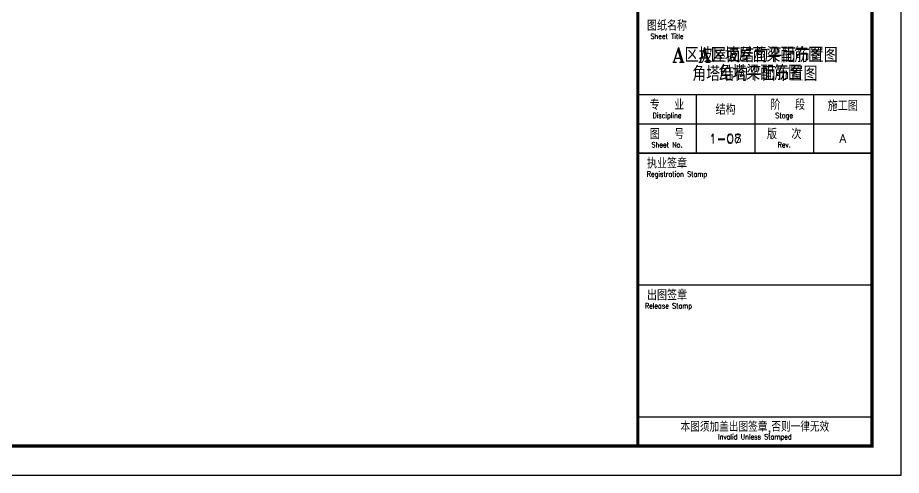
# Model space of a CAD drawing. Header units: millimetres. Extents: x 2998490 to 15040601, y 444546 to 7822218.
# Drawn here: x 14213548 to 14243717, y 7401664 to 7417285 of the extents above; entities that cross this region are included whole.
import ezdxf
from ezdxf.enums import TextEntityAlignment as Align

# ---------------------------------------------------------------- set-up
doc = ezdxf.new("R2010")
doc.units = ezdxf.units.MM
doc.header["$LTSCALE"] = 2000
for name, color, linetype in [('3-ban', 84, 'Continuous'), ('3-liang-R截面-X', 50, 'Continuous'), ('图框', 7, 'Continuous')]:
    doc.layers.add(name, color=color, linetype=linetype)
doc.styles.add('TKZ1_tjhts.shx', font='tjromant.shx', dxfattribs={"bigfont": 'tjhts.shx'})
doc.styles.add('TKZ2_tjkts.shx', font='tjromant.shx', dxfattribs={"bigfont": 'tjkts.shx'})

# ---------------------------------------------------------------- blocks, each defined once
blk = doc.blocks.new('TJAD_TK_A0')
at = {"layer": '图框'}
for p, q in [((2162, -441.7), (2162, 399.3)), ((2072, -311.7), (2152, -311.7)), ((2092, -311.7), (2092, -331.7)), ((2112, -311.7), (2112, -331.7)), ((2132, -311.7), (2132, -331.7)), ((2072, -321.7), (2152, -321.7)), ((2072, -376.7), (2152, -376.7)), ((2072, -421.7), (2152, -421.7)), ((973, -441.7), (2162, -441.7))]:
    blk.add_line(p, q, dxfattribs=at)
at = {"layer": '图框', "const_width": 1.2}
blk.add_lwpolyline([(2152, -431.7), (2152, 389.3), (998, 389.3), (998, -431.7)], close=True, dxfattribs=at)
at = {"layer": '图框'}
for points, const_width in [([(2072, 389.3), (2072, -431.7)], 1), ([(2072, -331.7), (2152, -331.7)], 0.6)]:
    blk.add_lwpolyline(points, dxfattribs=dict(at, const_width=const_width))
at = {"layer": '图框', "style": 'TKZ2_tjkts.shx'}
for s, height, p in [('图纸名称', 3.6, (2082, -288.16)), ('专  业', 3.6, (2082, -315.16)), (' 阶  段', 3.6, (2122, -315.16)), ('图  号', 3.6, (2082, -325.16)), ('版  次', 3.6, (2122, -325.16)), ('执业签章', 3.6, (2082, -335.16)), ('出图签章', 3.6, (2082, -380.16)), ('本图须加盖出图签章,否则一律无效', 3, (2112, -425.28))]:
    blk.add_text(s, height=height, dxfattribs=at).set_placement(p, align=Align.MIDDLE_CENTER)
at = {"layer": '图框', "style": 'TKZ2_tjkts.shx', "width": 0.8}
for s, p in [('Sheet Title', (2082, -291.86)), ('Discipline', (2082, -318.86)), ('Stage', (2122, -318.86)), ('Sheet No.', (2082, -328.86)), ('Rev.', (2122, -328.86)), ('Registration Stamp', (2085.41, -338.86)), ('Release Stamp', (2082.52, -383.86)), ('Invalid Unless Stamped', (2112, -428.53))]:
    blk.add_text(s, height=1.8, dxfattribs=at).set_placement(p, align=Align.MIDDLE_CENTER)

msp = doc.modelspace()

# ---------------------------------------------------------------- block references
at = {"layer": '图框', "xscale": 100, "yscale": 100, "zscale": 100}
msp.add_blockref('TJAD_TK_A0', (14027517.1, 7445833.9), dxfattribs=at)

# ---------------------------------------------------------------- texts
at = {"layer": '3-ban', "style": 'TKZ1_tjhts.shx'}
for s, height, p in [('A区坡屋面结构平面布置图', 500, (14238717.1, 7416013.6)), ('角塔结构平面布置图', 500, (14238717.1, 7415373.3)), ('1-07', 300, (14237709.4, 7413135.4))]:
    msp.add_text(s, height=height, dxfattribs=at).set_placement(p, align=Align.MIDDLE_CENTER)
at = {"layer": '3-liang-R截面-X', "style": 'TKZ1_tjhts.shx'}
for s, height, p in [('A区坡屋面梁配筋图', 500, (14238898.4, 7416017)), ('角塔梁配筋图', 500, (14238898.4, 7415407.9)), ('1-08', 300, (14237709.4, 7413169.7))]:
    msp.add_text(s, height=height, dxfattribs=at).set_placement(p, align=Align.MIDDLE_CENTER)
at = {"layer": '图框', "style": 'TKZ1_tjhts.shx'}
for s, height, p in [('结构', 360, (14237717.1, 7414152.5)), ('施工图', 360, (14241717.1, 7414279.4)), ('A', 300, (14241717.1, 7413163.6))]:
    msp.add_text(s, height=height, dxfattribs=at).set_placement(p, align=Align.MIDDLE_CENTER)

doc.saveas('drawing.dxf')
